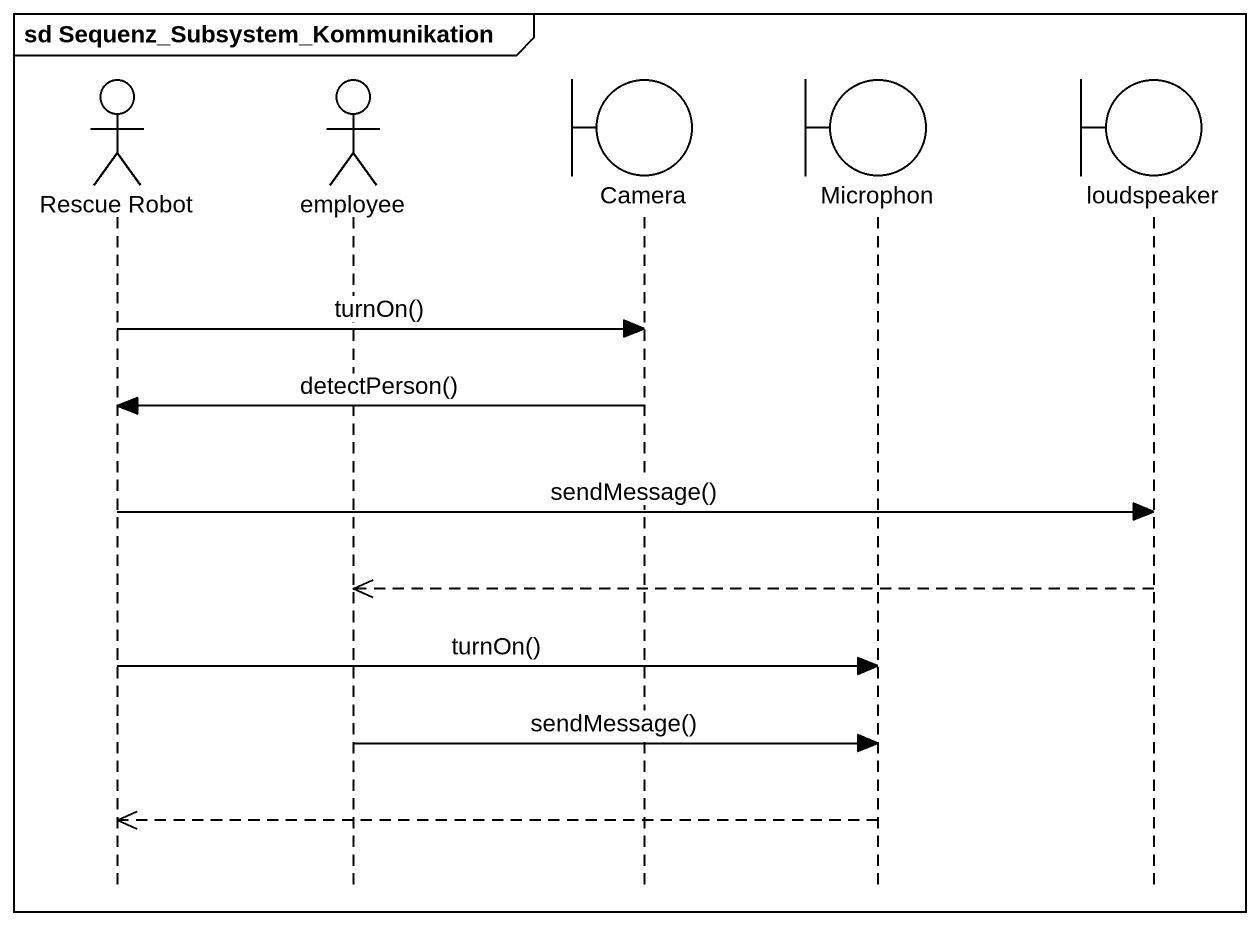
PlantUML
@startuml
mainframe sd Sequenz_Subsystem_Kommunikation
hide footbox
actor "Rescue Robot" as Rescue_Robot
actor employee
boundary Camera
boundary Microphon
boundary loudspeaker

Rescue_Robot -> Camera : turnOn()
Camera -> Rescue_Robot : detectPerson()
Rescue_Robot -> loudspeaker : sendMessage()
loudspeaker -->> employee
Rescue_Robot -> Microphon : turnOn()
employee -> Microphon : sendMessage()
Microphon -->> Rescue_Robot
@enduml
